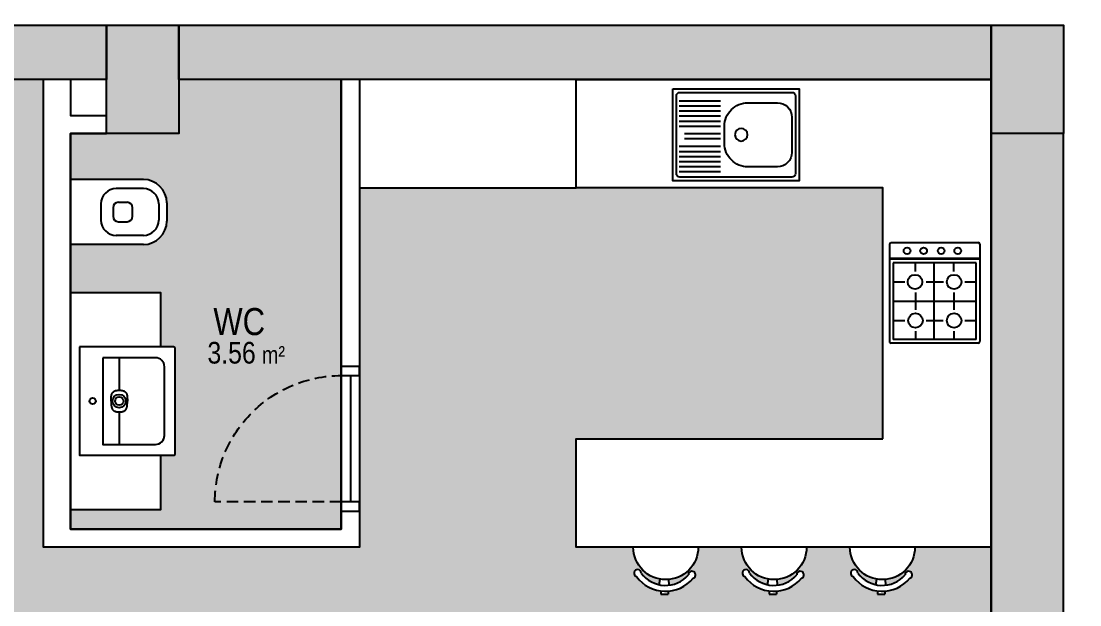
# Model space of a CAD drawing. Header units: metres. Extents: x 325971 to 582574, y 4156069 to 4412673.
# Drawn here: x 471414 to 472001, y 4265982 to 4266306 of the extents above; entities that cross this region are included whole.
import ezdxf
from ezdxf.enums import TextEntityAlignment as Align

# ---------------------------------------------------------------- set-up
doc = ezdxf.new("R2010")
doc.units = ezdxf.units.M
doc.linetypes.add('GC5102G0200$0$HIDDEN', pattern=[9.525, 6.35, -3.175])
doc.layers.get('0').update_dxf_attribs({"color": 5, "lineweight": 0})
doc.layers.add('0_IFC_Area', color=100, linetype='Continuous', plot=False)
for name, color, linetype in [('0_IFC_Hatch', 250, 'Continuous'), ('0_IFC_Hatch_Structure', 251, 'Continuous'), ('0_IFC_Room_Text(No)_100', 12, 'Continuous'), ('0_IFC_Room_Text(No)_50', 12, 'Continuous'), ('0_IFC_Text_Explanation_100', 231, 'Continuous'), ('1_IFC_Concrete_Section', 50, 'Continuous'), ('1_IFC_Door', 83, 'Continuous'), ('2_IFC_Wall', 130, 'Continuous'), ('6_IFC_Furniture', 35, 'Continuous'), ('6_IFC_Furniture_WC', 64, 'Continuous'), ('6_IFC_Furniture_Wetspace', 64, 'Continuous')]:
    doc.layers.add(name, color=color, linetype=linetype)
doc.layers.add('SOL8', color=5, linetype='Continuous', lineweight=0)
doc.styles.add('IFC_TEXT', font='ARIALN.TTF')

# ---------------------------------------------------------------- blocks, each defined once
blk = doc.blocks.new('*U141')
blk.add_wipeout([(0, 0), (0, -50), (120, -50), (120, 0)]).dxf.layer = '6_IFC_Furniture_WC'
at = {"layer": '6_IFC_Furniture_WC'}
blk.add_lwpolyline([(0, 0), (120, 0), (120, -50), (0, -50)], close=True, dxfattribs=at)
blk = doc.blocks.new('IFC_VITRA_DOLAPLI LAVABO_53X60')
blk.add_wipeout([(-30, 0), (-30, -52), (-29.92, -52.38), (-29.71, -52.71), (-29.38, -52.92), (-29, -53), (29, -53), (29.38, -52.92), (29.71, -52.71), (29.92, -52.38), (30, -52), (30, 0)])
at = {"layer": '6_IFC_Furniture_Wetspace'}
for points in [[(30, 0), (-30, 0), (-30, -52, 0.414214), (-29, -53), (29, -53, 0.414214), (30, -52)], [(24, -13), (-24, -13), (-24, -42, 0.414214), (-19, -47), (19, -47, 0.414214), (24, -42)]]:
    blk.add_lwpolyline(points, format="xyb", close=True, dxfattribs=at)
for points in [[(-6, -22), (-24, -22)], [(24, -22), (6, -22)]]:
    blk.add_lwpolyline(points, dxfattribs=at)
for centre, radius in [((0, -7.25), 1.75), ((0, -22), 3.72), ((0, -22), 2.3)]:
    blk.add_circle(centre, radius, dxfattribs=at)
for points, knots in [([(0, -17.5), (-0.06, -17.5), (-0.19, -17.5), (-0.39, -17.5), (-0.61, -17.5), (-0.84, -17.51), (-1.19, -17.52), (-1.63, -17.54), (-2.02, -17.56), (-2.29, -17.58), (-2.48, -17.59), (-2.78, -17.62), (-3.2, -17.68), (-3.72, -17.8), (-4.23, -18.01), (-4.66, -18.28), (-4.96, -18.54), (-5.19, -18.8), (-5.36, -19.04), (-5.48, -19.25), (-5.57, -19.42), (-5.62, -19.55), (-5.65, -19.63), (-5.69, -19.73), (-5.76, -19.92), (-5.85, -20.26), (-5.91, -20.59), (-5.94, -20.85), (-5.95, -20.97), (-5.96, -21.1), (-5.97, -21.28), (-5.99, -21.49), (-5.99, -21.67), (-5.99, -21.76), (-5.99, -21.79), (-5.99, -21.79), (-5.99, -21.79), (-5.99, -21.79), (-6, -21.86), (-6, -21.93), (-6, -22)], [0, 0, 0, 0, 0.021235, 0.044398, 0.069488, 0.096503, 0.125441, 0.188156, 0.250809, 0.259174, 0.280971, 0.316202, 0.364758, 0.426426, 0.501333, 0.553318, 0.599123, 0.639049, 0.672981, 0.700865, 0.722699, 0.738482, 0.748226, 0.751949, 0.775963, 0.817208, 0.875651, 0.891156, 0.906586, 0.916856, 0.937593, 0.967865, 0.988685, 1, 1, 1, 1, 1, 1, 1.023802, 1.023802, 1.023802, 1.023802]), ([(0, -17.5), (0.06, -17.5), (0.17, -17.5), (0.33, -17.5), (0.49, -17.5), (0.65, -17.5), (0.8, -17.51), (0.95, -17.51), (1.13, -17.52), (1.36, -17.53), (1.64, -17.54), (1.91, -17.55), (2.18, -17.57), (2.45, -17.59), (2.71, -17.61), (2.98, -17.65), (3.34, -17.71), (3.7, -17.8), (4.04, -17.93), (4.28, -18.05), (4.52, -18.19), (4.81, -18.41), (5.14, -18.72), (5.4, -19.1), (5.57, -19.42), (5.68, -19.68), (5.76, -19.93), (5.83, -20.19), (5.88, -20.45), (5.92, -20.72), (5.95, -20.94), (5.96, -21.12), (5.97, -21.26), (5.98, -21.41), (5.99, -21.59), (5.99, -21.72), (5.99, -21.79)], [0, 0, 0, 0, 0.019433, 0.03836, 0.056783, 0.074702, 0.092116, 0.109028, 0.125437, 0.156951, 0.188127, 0.220468, 0.250803, 0.282181, 0.313591, 0.341056, 0.376316, 0.438776, 0.469086, 0.501412, 0.532849, 0.564147, 0.626696, 0.689351, 0.72066, 0.751939, 0.784968, 0.813934, 0.845062, 0.875656, 0.906589, 0.922198, 0.937595, 0.954891, 0.975694, 1, 1, 1, 1]), ([(-6, -22), (-6, -22.03), (-6, -22.11), (-5.99, -22.22), (-5.99, -22.33), (-5.99, -22.44), (-5.98, -22.55), (-5.98, -22.66), (-5.97, -22.77), (-5.96, -22.88), (-5.95, -22.99), (-5.94, -23.11), (-5.93, -23.22), (-5.92, -23.33), (-5.9, -23.44), (-5.88, -23.55), (-5.86, -23.66), (-5.84, -23.77), (-5.81, -23.87), (-5.79, -23.98), (-5.76, -24.09), (-5.72, -24.19), (-5.69, -24.3), (-5.65, -24.4), (-5.6, -24.51), (-5.56, -24.61), (-5.51, -24.71), (-5.45, -24.81), (-5.4, -24.9), (-5.34, -25), (-5.27, -25.09), (-5.21, -25.18), (-5.13, -25.26), (-5.06, -25.35), (-4.98, -25.43), (-4.9, -25.51), (-4.82, -25.58), (-4.73, -25.65), (-4.65, -25.72), (-4.55, -25.78), (-4.46, -25.85), (-4.27, -25.96), (-3.97, -26.11), (-3.54, -26.25), (-3.11, -26.34), (-2.67, -26.4), (-2.31, -26.43), (-1.98, -26.45), (-1.68, -26.47), (-1.37, -26.48), (-1.08, -26.5), (-0.81, -26.5), (-0.52, -26.51), (-0.25, -26.51), (-0.08, -26.51), (0, -26.52)], [0, 0, 0, 0, 0.012444, 0.024892, 0.037346, 0.049806, 0.062275, 0.074753, 0.087243, 0.099746, 0.112263, 0.124797, 0.137337, 0.149865, 0.16238, 0.174881, 0.187369, 0.199846, 0.212314, 0.224778, 0.237244, 0.249718, 0.26221, 0.274722, 0.287247, 0.29978, 0.312317, 0.324853, 0.337387, 0.349918, 0.362445, 0.374971, 0.387495, 0.400014, 0.412535, 0.42506, 0.437593, 0.450138, 0.462698, 0.475277, 0.487876, 0.500499, 0.550584, 0.600352, 0.650378, 0.700398, 0.750338, 0.771026, 0.812724, 0.849295, 0.875117, 0.910268, 0.942798, 0.972708, 1, 1, 1, 1]), ([(6, -22), (6, -22.03), (6, -22.11), (5.99, -22.22), (5.99, -22.33), (5.99, -22.44), (5.98, -22.56), (5.98, -22.69), (5.97, -22.83), (5.96, -22.96), (5.94, -23.15), (5.91, -23.39), (5.86, -23.66), (5.8, -23.93), (5.73, -24.19), (5.63, -24.46), (5.51, -24.71), (5.37, -24.95), (5.21, -25.18), (5.02, -25.39), (4.82, -25.58), (4.6, -25.76), (4.37, -25.91), (4.16, -26.01), (3.99, -26.09), (3.82, -26.16), (3.6, -26.23), (3.33, -26.29), (3.06, -26.35), (2.78, -26.39), (2.5, -26.41), (2.2, -26.44), (1.87, -26.46), (1.5, -26.48), (1.16, -26.49), (0.84, -26.5), (0.53, -26.51), (0.25, -26.51), (0.06, -26.51), (0, -26.52)], [0, 0, 0, 0, 0.012738, 0.0254592, 0.0380319, 0.0504141, 0.0626611, 0.0785725, 0.0939756, 0.107516, 0.1253075, 0.1579839, 0.1878028, 0.2175004, 0.2500399, 0.2812608, 0.3125508, 0.3438375, 0.3750933, 0.406479, 0.4378604, 0.4690727, 0.5004263, 0.5317664, 0.5473528, 0.5629141, 0.5938672, 0.6252488, 0.6554004, 0.6878107, 0.7190947, 0.7503345, 0.7897089, 0.8312873, 0.8751152, 0.9042351, 0.9375349, 0.9789235, 1, 1, 1, 1])]:
    blk.add_open_spline(points, degree=3, knots=knots, dxfattribs=at)
blk = doc.blocks.new('IFC_KLOZET')
blk.add_wipeout([(-18, 0), (18, 0), (18, -40.35), (18, -40.35), (17.95, -41.27), (17.9, -41.81), (17.6, -43.5), (16.51, -46.28), (15.18, -48.38), (14.47, -49.21), (14.19, -49.54), (12.92, -50.64), (12.19, -51.18), (11.5, -51.6), (10.02, -52.33), (8.68, -52.8), (7.64, -53.07), (6.85, -53.22), (6.19, -53.29), (5.31, -53.35), (-5, -53.35), (-6.46, -53.26), (-7.8, -53.03), (-9.49, -52.53), (-9.98, -52.34), (-10.98, -51.87), (-11.97, -51.28), (-13.44, -50.15), (-13.71, -49.96), (-14.2, -49.48), (-15.06, -48.5), (-15.97, -47.22), (-17.03, -45.04), (-17.5, -43.67), (-17.76, -42.49), (-17.9, -41.27), (-18, -40.35)]).dxf.layer = '6_IFC_Furniture_WC'
at = {"layer": '6_IFC_Furniture_WC'}
for p, q in [((-18, -40.35), (-18, 0)), ((18, -40.35), (18, 0)), ((4.5, -16.85), (-4.5, -16.85)), ((-13, -40.35), (-13, -25.35)), ((-5.38, -26.55), (-5.38, -31.35)), ((2.38, -23.55), (-2.38, -23.55)), ((5.38, -26.55), (5.38, -31.35)), ((13, -40.35), (13, -25.35)), ((-2.38, -34.35), (2.38, -34.35)), ((4.5, -48.85), (-4.5, -48.85)), ((5, -53.35), (-5, -53.35))]:
    blk.add_line(p, q, dxfattribs=at)
blk.add_lwpolyline([(18, 0), (-18, 0)], dxfattribs=at)
for centre, radius, start, end in [((-4.5, -25.35), 8.5, 90, 180), ((4.5, -25.35), 8.5, 0, 90), ((-2.38, -26.55), 3, 90, 180), ((2.38, -26.55), 3, 0, 90), ((-2.38, -31.35), 3, 180, 270), ((2.38, -31.35), 3, 270, 0), ((-5, -40.35), 13, 180, 270), ((-4.5, -40.35), 8.5, 180, 270), ((4.5, -40.35), 8.5, 270, 0), ((5, -40.35), 13, 270, 0)]:
    blk.add_arc(centre, radius, start, end, dxfattribs=at)
blk = doc.blocks.new('*U36')
at = {"layer": '1_IFC_Door'}
for points in [[(0, 75), (-10, 75), (-10, 80), (0, 80), (0, 75)], [(-5, 75), (-5, 5), (0, 5), (0, 75)]]:
    blk.add_lwpolyline(points, dxfattribs=at)
blk.add_lwpolyline([(-10, 5), (0, 5), (0, 0), (-10, 0)], close=True, dxfattribs=at)
at = {"layer": '1_IFC_Door', "linetype": 'GC5102G0200$0$HIDDEN'}
blk.add_lwpolyline([(0, 5), (70, 5)], dxfattribs=at)
blk.add_arc((0, 5), 70, 0, 90, dxfattribs=at)
blk = doc.blocks.new('*U215')
at = {"transparency": 33554687}
blk.add_wipeout([(69.54, 230), (129.54, 230), (129.54, 0), (-129.54, 0), (-129.54, 230), (-69.54, 230), (-69.54, 60), (69.54, 60)], dxfattribs=at).dxf.layer = '6_IFC_Furniture_Wetspace'
at = {"layer": '6_IFC_Furniture_Wetspace', "transparency": 33554687}
blk.add_lwpolyline([(-69.54, 60), (69.54, 60), (69.54, 230), (129.54, 230), (129.54, 0), (-129.54, 0), (-129.54, 230), (-69.54, 230)], close=True, dxfattribs=at)
blk = doc.blocks.new('IFC_OCAK')
at = {"layer": '6_IFC_Furniture_Wetspace'}
for p, q in [((-32.48, -24.05), (-32.48, 24.02)), ((-31.48, 25.02), (22.25, 25.02)), ((-23.85, -25.05), (-23.85, 25.02)), ((-23.35, -25.05), (-23.35, 25.02)), ((23.25, 24.02), (23.25, -24.05)), ((-21.25, 23.02), (-21.25, -23.02)), ((21.25, 23.02), (-21.25, 23.02)), ((21.25, 23.02), (21.25, -23.02)), ((-21.25, -23.02), (21.25, -23.02)), ((-31.48, -25.05), (22.25, -25.05))]:
    blk.add_line(p, q, dxfattribs=at)
for points in [[(-10.74, 16.63), (-10.74, 23.02)], [(0, -23.02), (0, 23.02)], [(10.74, 16.63), (10.74, 23.02)], [(-16.34, 10.65), (-21.25, 10.65)], [(-4.76, 10.65), (4.76, 10.65)], [(16.72, 10.65), (21.25, 10.65)], [(-10.74, -4.81), (-10.74, 4.91)], [(10.74, -4.81), (10.74, 4.72)], [(21.25, -0.23), (-21.25, -0.23)], [(-16.34, -10.65), (-21.25, -10.65)], [(-4.76, -10.65), (4.76, -10.65)], [(16.72, -10.65), (21.25, -10.65)], [(-10.74, -23.02), (-10.74, -16.63)], [(10.74, -23.02), (10.74, -16.63)]]:
    blk.add_lwpolyline(points, dxfattribs=at)
for centre, radius in [((-27.88, 12.74), 1.85), ((-10.63, 10.72), 4.03), ((10.76, 10.72), 4.03), ((-27.88, 3.56), 1.85), ((-27.88, -6.13), 1.85), ((-10.63, -10.9), 4.03), ((10.74, -10.65), 4.03), ((-27.88, -15.31), 1.85)]:
    blk.add_circle(centre, radius, dxfattribs=at)
for centre, start, end in [((-31.48, 24.02), 90, 180), ((22.25, 24.02), 0, 90), ((-31.48, -24.05), 180, 270), ((22.25, -24.05), 270, 0)]:
    blk.add_arc(centre, 1, start, end, dxfattribs=at)
blk = doc.blocks.new('IFC_MUTFAK EVYE2')
at = {"layer": '6_IFC_Furniture_Wetspace', "transparency": 33554687}
blk.add_lwpolyline([(70, 0), (0, 0), (0, -51), (70, -51), (70, 0)], close=True, dxfattribs=at)
for points in [[(66, -2), (4, -2, 0.414214), (2, -4), (2, -47, 0.414214), (4, -49), (66, -49, 0.414214), (68, -47), (68, -4, 0.414214)], [(28.33, -7.75), (12, -7.75, 0.414214), (4, -15.75), (4, -35.25, 0.414214), (12, -43.25), (28.33, -43.25, 0.414214), (41.33, -30.25), (41.33, -20.75, 0.414214)]]:
    blk.add_lwpolyline(points, format="xyb", close=True, dxfattribs=at)
for points in [[(66.35, -6.68), (43.63, -6.68)], [(66.35, -9.48), (43.63, -9.48)], [(66.35, -12.28), (43.63, -12.28)], [(66.35, -15.08), (43.63, -15.08)], [(66.35, -17.88), (43.63, -17.88)], [(66.35, -20.68), (43.63, -20.68)], [(63.55, -24.78), (43.63, -24.78)], [(63.55, -27.58), (43.63, -27.58)], [(66.35, -31.88), (43.63, -31.88)], [(66.35, -34.68), (43.63, -34.68)], [(66.35, -37.48), (43.63, -37.48)], [(66.35, -40.28), (43.63, -40.28)], [(66.35, -43.08), (43.63, -43.08)], [(66.35, -45.88), (43.63, -45.88)]]:
    blk.add_lwpolyline(points, dxfattribs=at)
blk.add_circle((32.08, -25.5), 3.5, dxfattribs=at)
blk = doc.blocks.new('IFC_BAR TABURESI')
blk.add_wipeout([(-14.54, 10.61), (-15.88, 8.48), (-15.88, 8.48), (-17.2, 5.3), (-17.67, 3.42), (-17.95, 1.38), (-18, 0), (-17.93, -1.54), (-17.63, -3.65), (-17.32, -4.9), (-16.79, -6.49), (-16.13, -7.98), (-16.13, -7.98), (-14.78, -10.27), (-14.78, -10.27), (-13.28, -12.15), (-12.1, -13.33), (-12.1, -13.33), (-10.2, -14.83), (-10.2, -14.83), (-8.54, -15.85), (-6.89, -16.63), (-5.2, -17.23), (-3.65, -17.63), (-1.79, -17.91), (0, -18), (0, -18), (2.53, -17.82), (2.53, -17.82), (5.4, -17.17), (5.4, -17.17), (7.67, -16.28), (8.97, -15.6), (8.97, -15.6), (11.11, -14.16), (12.31, -13.14), (12.31, -13.14), (14.08, -11.22), (14.08, -11.22), (15.8, -8.63), (15.8, -8.63), (16.92, -6.13), (16.92, -6.13), (17.48, -4.29), (17.83, -2.46), (17.83, -2.46), (18, 0), (18, 0), (17.83, 2.49), (17.56, 3.94), (17.12, 5.55), (16.64, 6.86), (15.95, 8.34), (15.95, 8.34), (14.56, 10.58), (14.56, 10.58), (13.85, 11.49), (13.13, 12.31), (12.55, 12.91), (12.09, 13.34), (10.68, 14.49), (10.25, 14.8), (9.19, 15.47), (8.15, 16.05), (8.15, 16.05), (6.74, 16.69), (5.85, 17.02), (5.85, 17.02), (4.54, 17.42), (3.1, 17.73), (2.29, 17.85), (1.05, 17.97), (0, 18), (-1.01, 17.97), (-1.63, 17.93), (-2.99, 17.75), (-3.84, 17.59), (-5.11, 17.26), (-6.16, 16.91), (-7.29, 16.46), (-8.32, 15.96), (-9.13, 15.51), (-10.02, 14.95), (-10.91, 14.32), (-11.67, 13.7), (-12.37, 13.07), (-12.92, 12.53), (-13.97, 11.35)]).dxf.layer = '6_IFC_Furniture'
blk.add_wipeout([(-1.63, 17.93), (-1.91, 21.06), (-1.91, 21.06), (-3.13, 20.86), (-3.73, 20.73), (-4.54, 20.52), (-5.59, 20.17), (-6.7, 19.73), (-7.57, 19.3), (-8.31, 18.9), (-8.91, 18.53), (-8.91, 18.53), (-9.78, 17.93), (-9.78, 17.93), (-10.93, 17.01), (-10.93, 17.01), (-11.76, 16.22), (-12.09, 15.89), (-12.5, 15.43), (-12.5, 15.43), (-12.53, 15.05), (-12.53, 15.05), (-12.6, 14.78), (-12.6, 14.78), (-12.79, 14.37), (-12.92, 14.17), (-12.92, 14.17), (-13.25, 13.75), (-13.73, 13.55), (-13.73, 13.55), (-14.12, 13.43), (-14.12, 13.43), (-14.85, 13.42), (-15.2, 13.51), (-15.64, 13.74), (-15.64, 13.74), (-15.91, 13.96), (-16.05, 14.11), (-16.22, 14.35), (-16.43, 14.79), (-16.48, 15.01), (-16.52, 15.4), (-16.5, 15.66), (-16.41, 16.06), (-16.25, 16.4), (-16.12, 16.61), (-15.99, 16.76), (-15.85, 16.9), (-15.66, 17.05), (-15.22, 17.28), (-15.22, 17.28), (-14.96, 17.58), (-14.8, 17.77), (-14.68, 17.91), (-14.31, 18.3), (-14.01, 18.61), (-13.81, 18.8), (-13.63, 18.97), (-13.45, 19.14), (-13, 19.54), (-13, 19.54), (-12.58, 19.9), (-12.21, 20.2), (-11.78, 20.52), (-11.27, 20.89), (-10.76, 21.23), (-10.57, 21.35), (-10.28, 21.54), (-9.92, 21.75), (-9.18, 22.16), (-8.89, 22.31), (-8.58, 22.46), (-8.18, 22.65), (-7.88, 22.78), (-7.32, 23.01), (-6.54, 23.31), (-5.8, 23.56), (-5.02, 23.78), (-4.38, 23.94), (-3.92, 24.04), (-3.28, 24.16), (-2.73, 24.25), (-1.97, 24.34), (-1.31, 24.4), (-1.31, 26.09), (2.78, 26.09), (2.78, 24.28), (2.78, 24.28), (3.03, 24.25), (3.03, 24.25), (3.33, 24.2), (3.73, 24.13), (3.96, 24.09), (4.34, 24.01), (4.63, 23.95), (4.86, 23.89), (5.29, 23.78), (5.85, 23.62), (6.2, 23.52), (6.82, 23.31), (7.25, 23.15), (7.72, 22.96), (8.16, 22.78), (8.45, 22.65), (8.9, 22.44), (8.9, 22.44), (9.41, 22.18), (9.41, 22.18), (9.89, 21.92), (10.21, 21.74), (10.64, 21.48), (10.73, 21.42), (11.11, 21.18), (11.4, 20.99), (11.92, 20.62), (12.24, 20.39), (12.6, 20.1), (12.99, 19.79), (13.25, 19.57), (13.48, 19.37), (13.87, 19.01), (14.09, 18.79), (14.29, 18.59), (14.64, 18.24), (14.88, 17.99), (15.18, 17.65), (15.51, 17.27), (15.68, 17.06), (15.89, 16.79), (16.03, 16.62), (16.23, 16.34), (16.49, 16.24), (16.76, 16.09), (16.89, 15.98), (17.01, 15.88), (17.18, 15.69), (17.3, 15.52), (17.44, 15.27), (17.5, 15.12), (17.58, 14.85), (17.61, 14.66), (17.62, 14.43), (17.61, 14.16), (17.58, 14.03), (17.52, 13.79), (17.41, 13.54), (17.41, 13.54), (17.23, 13.24), (17.23, 13.24), (17.09, 13.06), (16.96, 12.94), (16.96, 12.94), (16.65, 12.71), (16.57, 12.67), (16.44, 12.6), (16.2, 12.51), (16.03, 12.47), (16.03, 12.47), (15.61, 12.42), (15.44, 12.43), (15.26, 12.45), (15.1, 12.49), (14.81, 12.59), (14.47, 12.78), (14.47, 12.78), (14.19, 13.01), (14.19, 13.01), (13.96, 13.29), (13.81, 13.55), (13.73, 13.74), (13.66, 13.95), (13.63, 14.12), (13.6, 14.4), (13.4, 14.67), (13.4, 14.67), (12.86, 15.34), (12.59, 15.64), (12.35, 15.9), (12.03, 16.23), (12.03, 16.23), (11.78, 16.47), (11.78, 16.47), (11.26, 16.96), (11.05, 17.14), (10.76, 17.39), (10.25, 17.79), (9.91, 18.04), (9.6, 18.26), (9.36, 18.42), (9.07, 18.6), (8.79, 18.77), (8.49, 18.95), (8.17, 19.13), (7.72, 19.37), (7.32, 19.57), (6.97, 19.73), (6.72, 19.83), (6.31, 20), (5.7, 20.23), (5.35, 20.35), (4.86, 20.5), (4.17, 20.69), (4.17, 20.69), (3.63, 20.78), (3.1, 17.73), (2.88, 17.77), (2.69, 17.79), (2.29, 17.85), (2.17, 17.87), (2.09, 17.87), (1.67, 17.91), (1.67, 17.92), (1.35, 17.95), (1.05, 17.97), (0.81, 17.98), (0.52, 17.98), (0, 18), (0, 18), (-0.34, 18), (-0.51, 17.99), (-0.87, 17.98)]).dxf.layer = '6_IFC_Furniture'
at = {"layer": '6_IFC_Furniture'}
for p, q in [((-1.31, 24.4), (-1.31, 26.09)), ((2.78, 26.09), (-1.31, 26.09)), ((2.78, 24.28), (2.78, 26.09)), ((-1.91, 21.06), (-1.63, 17.93)), ((3.63, 20.81), (3.1, 17.73))]:
    blk.add_line(p, q, dxfattribs=at)
blk.add_circle((0, 0), 18, dxfattribs=at)
for centre, radius, start, end in [((0.14, 4.43), 20.03, 36.51222, 140.07782), ((0.14, 4.43), 16.76, 36.51222, 138.96583), ((-14.51, 15.4), 2.01, 110.74046, 0.75283), ((15.61, 14.43), 2.01, 181.03034, 71.99409)]:
    blk.add_arc(centre, radius, start, end, dxfattribs=at)
blk = doc.blocks.new('*U219')
blk.add_wipeout([(0, 0), (0, -60), (120, -60), (120, 0)]).dxf.layer = '6_IFC_Furniture_WC'
at = {"layer": '6_IFC_Furniture_WC'}
blk.add_lwpolyline([(0, 0), (120, 0), (120, -60), (0, -60)], close=True, dxfattribs=at)
blk = doc.blocks.new('0_IFC_ROOM_TEXT_50')
at = {"layer": '0_IFC_Room_Text(No)_100', "insert": (13.22, -38.45), "char_height": 9.625, "attachment_point": 1, "style": 'IFC_TEXT'}
blk.add_mtext_dynamic_manual_height_columns('m²', width=16.6949, gutter_width=6.88, heights=[0], dxfattribs=at)
at = {"layer": '0_IFC_Room_Text(No)_100', "style": 'IFC_TEXT'}
blk.add_attdef('ROOM_NAME', text='', height=13.47, dxfattribs=at).set_placement((0.68, -24.84), align=Align.MIDDLE_CENTER)
blk.add_attdef('AREA', text='', height=9.62, dxfattribs=at).set_placement((9.85, -48.1), align=Align.RIGHT)
at = {"layer": '0_IFC_Text_Explanation_100', "style": 'IFC_TEXT', "flags": 1}
for tag, p in [('DÖŞEME:', (-41.09, -62.82)), ('DUVAR:', (-41.09, -73.92)), ('TAVAN:', (-41.09, -85.18))]:
    blk.add_attdef(tag, p, '', height=7.7, dxfattribs=at)
blk = doc.blocks.new('FDS')
at = {"layer": '0_IFC_Area'}
for points in [[(980, -500), (1020, -500), (1020, -560), (1470, -560), (1470, -30), (1120, -30), (1120, -289.08), (945, -289.08), (945, -30), (240, -30), (240, -560), (980, -560)], [(960, -279.08), (1110, -279.08), (1110, -30), (1020, -30), (1020, -60), (960, -60)]]:
    blk.add_lwpolyline(points, close=True, dxfattribs=at)
ref = blk.add_blockref('0_IFC_ROOM_TEXT_50', (1052.75, -139.29))
ref.add_attrib('ROOM_NAME', 'WC', dxfattribs={"layer": '0_IFC_Room_Text(No)_50', "height": 15, "style": 'IFC_TEXT'}).set_placement((1053.44, -164.13), align=Align.MIDDLE_CENTER)
ref.add_attrib('AREA', '3.56', dxfattribs={"layer": '0_IFC_Room_Text(No)_100', "height": 12, "style": 'IFC_TEXT'}).set_placement((1062.6, -187.39), align=Align.RIGHT)
blk = doc.blocks.new('A$C5a9d5412')
at = {"layer": '0_IFC_Hatch', "true_color": 0x939598}
h = blk.add_hatch(color=252, dxfattribs=at)
h.dxf.hatch_style = 1
h.paths.add_polyline_path([(-490, -470), (-450, -470), (-450, -530), (0, -530), (0, 0), (-350, 0), (-350, -259.08), (-525, -259.08), (-525, 0), (-1230, 0), (-1230, -530), (-490, -530)])
h.paths.add_polyline_path([(-1389.99, -445), (-1380, -445), (-1380, -470), (-1240, -470), (-1240, -145), (-1440, -145), (-1440, -295), (-1390, -295)])
at = {"layer": 'SOL8', "true_color": 0xc7c8ca}
h = blk.add_hatch(color=9, dxfattribs=at)
h.dxf.hatch_style = 1
edge = h.paths.add_edge_path()
edge.add_line((-1380, -445), (-1389.99, -445))
edge.add_line((-1389.99, -445), (-1390, -325))
edge.add_line((-1390, -325), (-1467.42, -325.84))
edge.add_arc((-1449.99, -515.02), 189.99, 95.26638, 360.00691)
edge.add_line((-1260, -515), (-1259.39, -470))
edge.add_line((-1259.39, -470), (-1380, -470))
edge.add_line((-1380, -470), (-1380, -445))
h.paths.add_polyline_path([(-510, -249.08), (-360, -249.08), (-360, 0), (-450, 0), (-450, -30), (-510, -30)])
at = {"layer": '0_IFC_Area'}
for points in [[(-490, -470), (-450, -470), (-450, -530), (0, -530), (0, 0), (-350, 0), (-350, -259.08), (-525, -259.08), (-525, 0), (-1230, 0), (-1230, -530), (-490, -530)], [(-510, -249.08), (-360, -249.08), (-360, 0), (-450, 0), (-450, -30), (-510, -30)]]:
    blk.add_lwpolyline(points, close=True, dxfattribs=at)

msp = doc.modelspace()

# ---------------------------------------------------------------- hatches: boundary and pattern name
at = {"layer": '0_IFC_Hatch_Structure'}
h = msp.add_hatch(color=256, dxfattribs=at)
h.dxf.hatch_style = 1
h.paths.add_polyline_path([(470721.56, 4266303.22), (471461.56, 4266303.22), (471461.56, 4266273.22), (470721.56, 4266273.22)], flags=17)
h = msp.add_hatch(color=256, dxfattribs=at)
h.dxf.hatch_style = 1
h.paths.add_polyline_path([(471501.56, 4266243.22), (471461.56, 4266243.22), (471461.56, 4266303.22), (471501.56, 4266303.22)], flags=17)

# ---------------------------------------------------------------- linework, layer by layer
msp.add_lwpolyline([(471461.56, 4266253.22), (471461.56, 4266273.22), (471441.56, 4266273.22), (471441.56, 4266253.22)], close=True, dxfattribs=at)
at = {"layer": '1_IFC_Concrete_Section'}
for points in [[(470721.56, 4266303.22), (471461.56, 4266303.22), (471461.56, 4266273.22), (470721.56, 4266273.22)], [(471501.56, 4266243.22), (471461.56, 4266243.22), (471461.56, 4266303.22), (471501.56, 4266303.22)]]:
    msp.add_lwpolyline(points, close=True, dxfattribs=at)
at = {"layer": '2_IFC_Wall'}
msp.add_lwpolyline([(471441.56, 4266273.22), (471441.56, 4266253.22), (471461.56, 4266253.22)], dxfattribs=at)

# ---------------------------------------------------------------- block references
msp.add_blockref('A$C5a9d5412', (471951.56, 4266273.22))
at = {"transparency": 33554687, "xscale": -1}
msp.add_blockref('*U36', (471591.56, 4266034.15), dxfattribs=at)

# ---------------------------------------------------------------- next in the draw order: block references
at = {"rotation": 180}
for p in [(471771.27, 4266014.15), (471831.27, 4266014.15), (471891.27, 4266014.15)]:
    msp.add_blockref('IFC_BAR TABURESI', p, dxfattribs=at)

# ---------------------------------------------------------------- next in the draw order: block references
at = {"rotation": 90}
msp.add_blockref('*U215', (471951.56, 4266143.68), dxfattribs=at)

# ---------------------------------------------------------------- next in the draw order: hatches: boundary and pattern name
at = {"layer": '0_IFC_Hatch_Structure'}
h = msp.add_hatch(color=256, dxfattribs=at)
h.dxf.hatch_style = 1
h.paths.add_polyline_path([(471991.56, 4266243.22), (471951.56, 4266243.22), (471951.56, 4266303.22), (471991.56, 4266303.22)])

# ---------------------------------------------------------------- next in the draw order: linework, layer by layer
at = {"layer": '1_IFC_Concrete_Section'}
msp.add_lwpolyline([(471991.56, 4266243.22), (471951.56, 4266243.22), (471951.56, 4266303.22), (471991.56, 4266303.22)], close=True, dxfattribs=at)
msp.add_lwpolyline([(471991.56, 4265803.22), (471991.56, 4266243.22), (471951.56, 4266243.22), (471951.56, 4265803.22), (471991.56, 4265803.22)], dxfattribs=at)

# ---------------------------------------------------------------- next in the draw order: block references
at = {"xscale": -1}
for name, p in [('*U219', (471721.56, 4266273.22)), ('IFC_MUTFAK EVYE2', (471845.12, 4266268.07))]:
    msp.add_blockref(name, p, dxfattribs=at)
at = {"rotation": 270}
msp.add_blockref('IFC_OCAK', (471920.22, 4266150.41), dxfattribs=at)

# ---------------------------------------------------------------- next in the draw order: hatches: boundary and pattern name
at = {"layer": '0_IFC_Hatch_Structure'}
h = msp.add_hatch(color=256, dxfattribs=at)
h.dxf.hatch_style = 1
h.paths.add_polyline_path([(470491.56, 4266283.22), (470511.56, 4266283.22), (470511.56, 4266303.22), (470491.56, 4266303.22)])
h.paths.add_polyline_path([(470491.56, 4266128.22), (470511.56, 4266128.22), (470511.56, 4266148.22), (470491.56, 4266148.22)])
edge = h.paths.add_edge_path()
edge.add_arc((470501.56, 4267065.47), 220, 180, 270)
edge.add_arc((470501.56, 4267065.47), 220, 270, 360)
edge.add_line((470721.56, 4267065.47), (470721.56, 4267110.47))
edge.add_line((470721.56, 4267110.47), (470692.17, 4267110.47))
edge.add_line((470692.17, 4267110.47), (470692.17, 4267065.47))
edge.add_arc((470501.99, 4267065.3), 190.18, -269.87088, 0.0538, ccw=False)
edge.add_line((470501.56, 4267255.47), (470561.56, 4267255.47))
edge.add_line((470561.56, 4267255.47), (470561.56, 4267285.47))
edge.add_line((470561.56, 4267285.47), (470281.56, 4267285.47))
edge.add_line((470281.56, 4267285.47), (470281.56, 4267075.47))
edge.add_line((470281.56, 4267075.47), (470281.56, 4267065.47))
edge = h.paths.add_edge_path()
edge.add_arc((470501.56, 4269517.96), 220, 180, 270)
edge.add_arc((470501.56, 4269517.96), 220, 270, 360)
edge.add_line((470721.56, 4269517.96), (470721.56, 4269562.96))
edge.add_line((470721.56, 4269562.96), (470692.17, 4269562.96))
edge.add_line((470692.17, 4269562.96), (470692.17, 4269517.96))
edge.add_arc((470501.99, 4269517.78), 190.18, -269.87088, 0.0538, ccw=False)
edge.add_line((470501.56, 4269707.96), (470561.56, 4269707.96))
edge.add_line((470561.56, 4269707.96), (470561.56, 4269737.96))
edge.add_line((470561.56, 4269737.96), (470281.56, 4269737.96))
edge.add_line((470281.56, 4269737.96), (470281.56, 4269527.96))
edge.add_line((470281.56, 4269527.96), (470281.56, 4269517.96))
edge = h.paths.add_edge_path(flags=17)
edge.add_arc((470501.56, 4269517.96), 220, -90, 0, ccw=False)
edge.add_arc((470501.56, 4269517.96), 220, 270, 360)
edge = h.paths.add_edge_path(flags=17)
edge.add_arc((470501.56, 4269517.96), 220, 180, 270)
edge.add_arc((470501.56, 4269517.96), 220, 180, 270)
edge = h.paths.add_edge_path(flags=17)
edge.add_line((470281.56, 4269527.96), (470281.56, 4269517.96))
edge.add_line((470281.56, 4269527.96), (470281.56, 4269517.96))
edge = h.paths.add_edge_path(flags=17)
edge.add_line((470281.56, 4269737.96), (470281.56, 4269527.96))
edge.add_line((470281.56, 4269737.96), (470281.56, 4269527.96))
edge = h.paths.add_edge_path(flags=17)
edge.add_line((470561.56, 4269737.96), (470281.56, 4269737.96))
edge.add_line((470561.56, 4269737.96), (470281.56, 4269737.96))
edge = h.paths.add_edge_path(flags=17)
edge.add_line((470561.56, 4269707.96), (470561.56, 4269737.96))
edge.add_line((470561.56, 4269707.96), (470561.56, 4269737.96))
edge = h.paths.add_edge_path(flags=16)
edge.add_line((470501.56, 4269707.96), (470561.56, 4269707.96))
edge.add_line((470501.56, 4269707.96), (470561.56, 4269707.96))
edge = h.paths.add_edge_path(flags=17)
edge.add_arc((470501.99, 4269517.78), 190.18, 90.12912, 360.0538)
edge.add_arc((470501.99, 4269517.78), 190.18, 90.12912, 360.0538)
edge = h.paths.add_edge_path(flags=16)
edge.add_line((470692.17, 4269562.96), (470692.17, 4269517.96))
edge.add_line((470692.17, 4269562.96), (470692.17, 4269517.96))
edge = h.paths.add_edge_path(flags=17)
edge.add_line((470721.56, 4269562.96), (470692.17, 4269562.96))
edge.add_line((470721.56, 4269562.96), (470692.17, 4269562.96))
edge = h.paths.add_edge_path(flags=17)
edge.add_line((470721.56, 4269517.96), (470721.56, 4269562.96))
edge.add_line((470721.56, 4269517.96), (470721.56, 4269562.96))
h.paths.add_polyline_path([(471991.56, 4265803.22), (471991.56, 4266243.22), (471951.56, 4266243.22), (471951.56, 4265803.22)])
h = msp.add_hatch(color=256, dxfattribs=at)
h.dxf.hatch_style = 1
h.paths.add_polyline_path([(471501.56, 4266303.22), (471951.56, 4266303.22), (471951.56, 4266273.22), (471501.56, 4266273.22)])

# ---------------------------------------------------------------- next in the draw order: linework, layer by layer
msp.add_circle((454272.47, 4284370.75, -128301.82), 128301.89)
at = {"layer": '1_IFC_Concrete_Section'}
msp.add_lwpolyline([(471501.56, 4266303.22), (471951.56, 4266303.22), (471951.56, 4266273.22), (471501.56, 4266273.22)], close=True, dxfattribs=at)

# ---------------------------------------------------------------- next in the draw order: block references
at = {"xscale": -1, "rotation": 90}
msp.add_blockref('*U141', (471441.56, 4266155.06), dxfattribs=at)

# ---------------------------------------------------------------- next in the draw order: block references
at = {"rotation": 89.99999999999999}
msp.add_blockref('IFC_VITRA_DOLAPLI LAVABO_53X60', (471446.56, 4266095.06), dxfattribs=at)

# ---------------------------------------------------------------- next in the draw order: linework, layer by layer
at = {"layer": '2_IFC_Wall'}
msp.add_lwpolyline([(471591.56, 4266273.22), (471591.56, 4266024.15), (471441.56, 4266024.15), (471441.56, 4266243.22), (471461.56, 4266243.22)], dxfattribs=at)

# ---------------------------------------------------------------- next in the draw order: block references
at = {"rotation": 90}
msp.add_blockref('IFC_KLOZET', (471441.56, 4266199.79), dxfattribs=at)

# ---------------------------------------------------------------- next in the draw order: linework, layer by layer
at = {"layer": '2_IFC_Wall'}
msp.add_lwpolyline([(471601.56, 4266273.22), (471601.56, 4266014.15), (471426.56, 4266014.15), (471426.56, 4266273.22)], dxfattribs=at)

# ---------------------------------------------------------------- next in the draw order: block references
at = {"layer": '1_IFC_Concrete_Section'}
msp.add_blockref('FDS', (470481.56, 4266303.22), dxfattribs=at)

doc.saveas('drawing.dxf')
